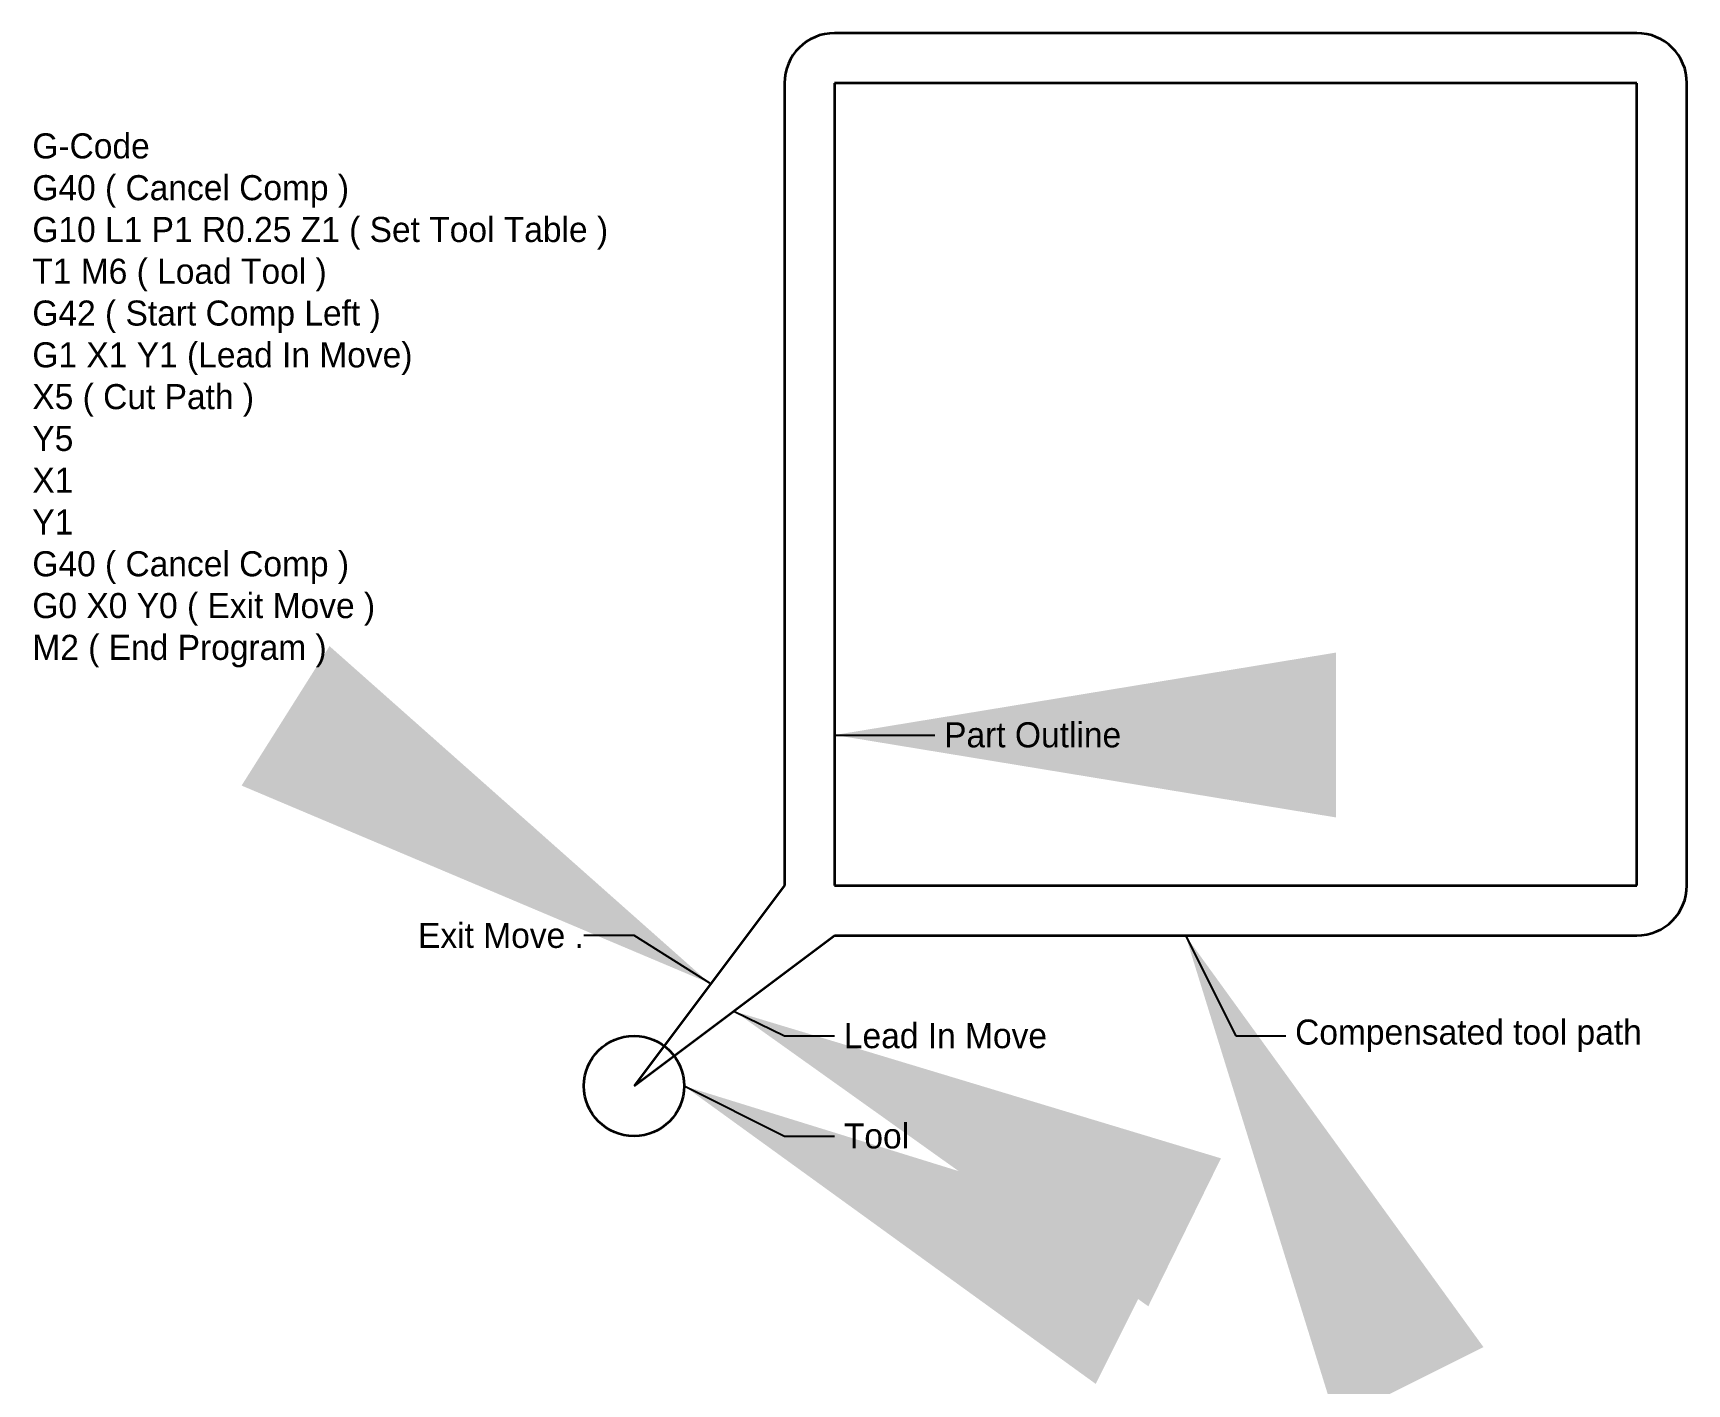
# Model space of a CAD drawing. Header units: inches. Extents: x -3 to 5.25, y -1.49 to 5.25.
import ezdxf

# ---------------------------------------------------------------- set-up
doc = ezdxf.new("R2010")
doc.units = ezdxf.units.IN
for name, color, linetype, lineweight in [('comp', 1, 'CONTINUOUS', 35), ('lead', 5, 'CONTINUOUS', 35), ('part', 6, 'CONTINUOUS', 35), ('text', 7, 'CONTINUOUS', 0), ('tool', 3, 'CONTINUOUS', 35)]:
    doc.layers.add(name, color=color, linetype=linetype, lineweight=lineweight)
doc.dimstyles.get("Standard").update_dxf_attribs({"dimtxt": 2.5, "dimasz": 2.5, "dimexe": 1.25, "dimexo": 0.625, "dimtad": 1, "dimtxsty": 'Standard', "dimcen": 2.5, "dimadec": 0, "dimazin": 0, "dimtfac": 1, "dimtmove": 0, "dimatfit": 3, "dimfxl": 1, "dimarcsym": 0})

msp = doc.modelspace()

# ---------------------------------------------------------------- linework, layer by layer
at = {"layer": 'comp'}
for p, q in [((5, 5.25), (1, 5.25)), ((0.75, 5), (0.75, 1)), ((5.25, 1), (5.25, 5)), ((1, 0.75), (5, 0.75))]:
    msp.add_line(p, q, dxfattribs=at)
for centre, start, end in [((1, 5), 90, 180), ((5, 5), 0, 90), ((5, 1), 270, 0)]:
    msp.add_arc(centre, 0.25, start, end, dxfattribs=at)
at = {"layer": 'lead'}
for p, q in [((0.75, 1), (0, 0)), ((0, 0), (1, 0.75))]:
    msp.add_line(p, q, dxfattribs=at)
at = {"layer": 'part'}
for p, q in [((5, 5), (1, 5)), ((1, 5), (1, 1)), ((5, 1), (5, 5)), ((1, 1), (5, 1))]:
    msp.add_line(p, q, dxfattribs=at)
at = {"layer": 'tool'}
msp.add_circle((0, 0), 0.25, dxfattribs=at)

# ---------------------------------------------------------------- texts
at = {"layer": 'text', "char_height": 0.125, "width": 100}
for s, insert, attachment_point in [('G-Code\\PG40\\~(\\~Cancel\\~Comp\\~)\\PG10\\~L1\\~P1\\~R0.25\\~Z1\\~(\\~Set\\~Tool\\~Table\\~)\\PT1\\~M6\\~(\\~Load\\~Tool\\~)\\PG42\\~(\\~Start\\~Comp\\~Left\\~)\\PG1\\~X1\\~Y1\\~(Lead\\~In\\~Move)\\PX5\\~(\\~Cut\\~Path\\~)\\PY5\\PX1\\PY1\\PG40\\~(\\~Cancel\\~Comp\\~)\\PG0\\~X0\\~Y0\\~(\\~Exit\\~Move\\~)\\PM2\\~(\\~End\\~Program\\~)', (-3, 4.75), 1), ('\\~Part\\~Outline', (1.5, 1.75), 4), ('Exit\\~Move\\~.', (-0.25, 0.75), 6), ('\\~Compensated\\~tool\\~path', (3.25, 0.25), 4), ('\\~Lead\\~In\\~Move', (1, 0.25), 4), ('\\~Tool', (1, -0.25), 4)]:
    msp.add_mtext(s, dxfattribs=dict(at, insert=insert, attachment_point=attachment_point))

# ---------------------------------------------------------------- leaders
at = {"layer": 'text'}
for points in [[(0.3773, 0.5121), (0, 0.75), (-0.25, 0.75)], [(1, 1.75), (1.5, 1.75)], [(2.75, 0.75), (3, 0.25), (3.25, 0.25)], [(0.5013, 0.3721), (0.75, 0.25), (1, 0.25)], [(0.25, 0), (0.75, -0.25), (1, -0.25)]]:
    msp.add_leader(points, dimstyle='Standard', dxfattribs=at)

doc.saveas('drawing.dxf')
